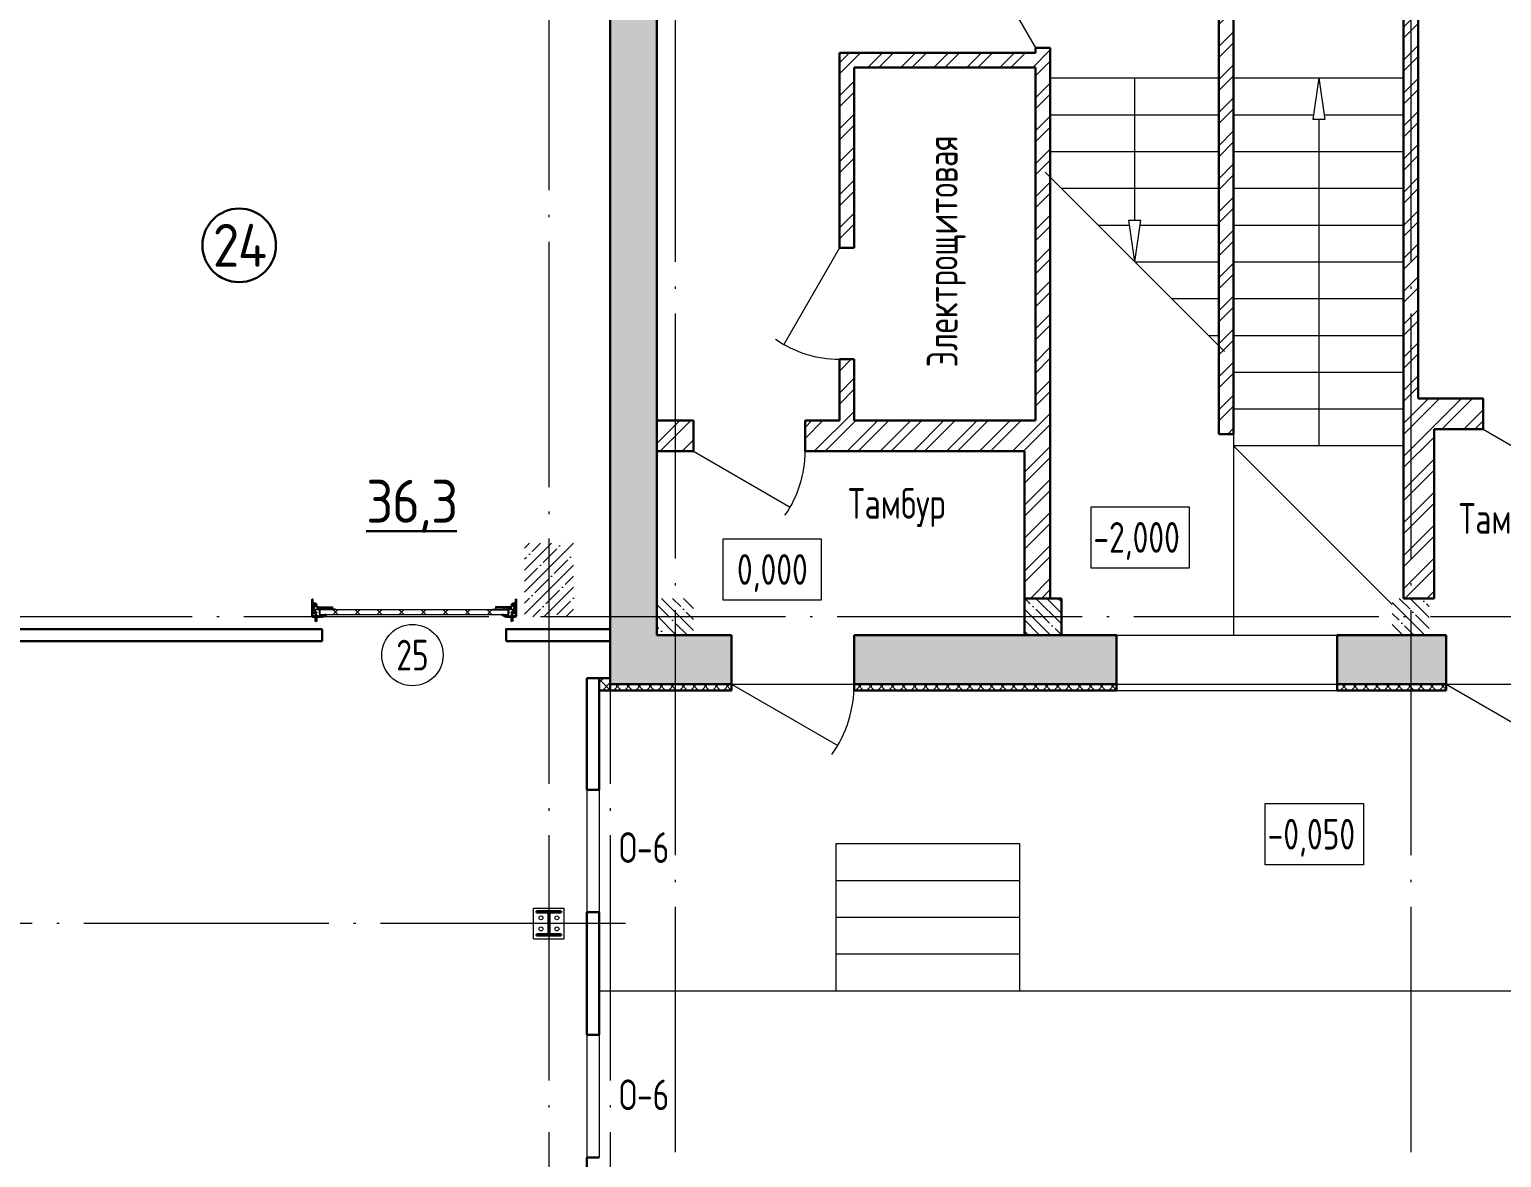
# Model space of a CAD drawing. Extents: x -965262 to 1142518, y -357520 to 71675.
# Drawn here: x -803845 to -791836, y -227762 to -218562 of the extents above; entities that cross this region are included whole.
import ezdxf

# ---------------------------------------------------------------- set-up
doc = ezdxf.new("R2010")
doc.units = 0
doc.header["$LTSCALE"] = 10
doc.linetypes.add('DOTE', pattern=[2.42, 2, -0.2, 0.02, -0.2])
doc.layers.get('0').update_dxf_attribs({"linetype": 'CONTINUOUS', "lineweight": 30})
doc.layers.add('DOTE', color=7, linetype='DOTE', lineweight=9)
doc.styles.add('GOST 2.304', font='isocpeur.ttf', dxfattribs={"width": 0.75, "height": 250})
doc.styles.add('GOST-2.304_Type-B', font='isocpeur.ttf', dxfattribs={"width": 0.9})
doc.styles.get("Standard").update_dxf_attribs({"font": 'isocpeur.ttf', "height": 300})
pattern_1 = [(135, (-832859.33, -273086.6), (-89.80256, -89.80256), []), (135, (-832859.33, -272996.8), (-89.80256, -89.80256), [158.75, -31.75, 0, -31.75])]
pattern_2 = [(135, (-832859.33, -273086.6), (-44.90128, -44.90128), []), (225, (-832859.33, -273086.6), (44.90128, -44.90128), [])]

# ---------------------------------------------------------------- blocks, each defined once
blk = doc.blocks.new('MC2')
at = {"lineweight": 15}
for p, q in [((68127, 41566), (68127, 39900)), ((69794, 41566), (68127, 41566)), ((69794, 41566), (69794, 39900)), ((69794, 39900), (68127, 39900))]:
    blk.add_line(p, q, dxfattribs=at)
for p, q in [((69627, 41400), (68294, 41400)), ((68294, 41400), (68294, 41320)), ((68934, 41320), (68294, 41320)), ((68934, 41320), (68934, 40146)), ((69627, 41320), (68987, 41320)), ((68987, 41320), (68987, 40146)), ((69627, 41400), (69627, 41320)), ((68934, 40146), (68294, 40146)), ((68294, 40146), (68294, 40066)), ((69627, 40066), (68294, 40066)), ((69627, 40146), (68987, 40146)), ((69627, 40146), (69627, 40066))]:
    blk.add_line(p, q)
for centre in [(68527, 41033), (69394, 41033), (68527, 40433), (69394, 40433)]:
    blk.add_circle(centre, 107, dxfattribs=at)
blk = doc.blocks.new('anchor.bolt')
for p, q in [((-0.07, 0), (-0.07, -0.72)), ((0.07, 0), (0.07, -0.06)), ((-0.1, -0.04), (-0.07, -0.03)), ((-0.1, -0.04), (0.09, -0.06)), ((0.07, -0.07), (-0.1, -0.04)), ((-0.1, -0.11), (-0.07, -0.1)), ((-0.1, -0.11), (0.09, -0.13)), ((0.07, -0.14), (-0.1, -0.11)), ((-0.1, -0.18), (-0.07, -0.17)), ((-0.1, -0.18), (0.09, -0.2)), ((0.07, -0.21), (-0.1, -0.18)), ((-0.1, -0.25), (-0.07, -0.24)), ((-0.1, -0.25), (0.09, -0.27)), ((0.07, -0.28), (-0.1, -0.25)), ((-0.1, -0.32), (-0.07, -0.31)), ((-0.1, -0.32), (0.09, -0.34)), ((0.07, -0.35), (-0.1, -0.32)), ((-0.1, -0.39), (-0.07, -0.38)), ((-0.1, -0.39), (0.09, -0.41)), ((0.07, -0.42), (-0.1, -0.39)), ((-0.1, -0.46), (-0.07, -0.45)), ((-0.1, -0.46), (0.09, -0.48)), ((0.07, -0.49), (-0.1, -0.46)), ((-0.1, -0.53), (-0.07, -0.52)), ((-0.1, -0.53), (0.09, -0.55)), ((0.07, -0.56), (-0.1, -0.53)), ((-0.09, -0.6), (-0.07, -0.59)), ((-0.09, -0.6), (0.09, -0.62)), ((0.07, -0.63), (-0.09, -0.6)), ((-0.07, -0.72), (0, -0.8)), ((-0.04, -0.62), (-0.06, -0.63)), ((-0.06, -0.64), (-0.06, -0.63)), ((-0.06, -0.73), (-0.06, -0.64)), ((0, -0.79), (-0.06, -0.73)), ((-0.01, -0.63), (-0.04, -0.62)), ((-0.03, -0.63), (0, -0.79)), ((-0.03, -0.63), (0.01, -0.78)), ((-0.02, -0.63), (0.01, -0.77)), ((-0.01, -0.63), (0.02, -0.76)), ((0.03, -0.69), (-0.01, -0.63)), ((0, -0.64), (0.03, -0.75)), ((0, -0.8), (0.07, -0.72)), ((0, -0.79), (0.03, -0.74)), ((0.01, -0.66), (0.03, -0.74)), ((0.03, -0.74), (0.03, -0.69)), ((0.07, -0.06), (0.09, -0.06)), ((0.09, -0.06), (0.07, -0.07)), ((0.07, -0.07), (0.07, -0.13)), ((0.07, -0.13), (0.09, -0.13)), ((0.09, -0.13), (0.07, -0.14)), ((0.07, -0.14), (0.07, -0.2)), ((0.07, -0.2), (0.09, -0.2)), ((0.09, -0.2), (0.07, -0.21)), ((0.07, -0.21), (0.07, -0.27)), ((0.07, -0.27), (0.09, -0.27)), ((0.09, -0.27), (0.07, -0.28)), ((0.07, -0.28), (0.07, -0.34)), ((0.07, -0.33), (0.09, -0.34)), ((0.09, -0.34), (0.07, -0.35)), ((0.07, -0.35), (0.07, -0.41)), ((0.07, -0.4), (0.09, -0.41)), ((0.09, -0.41), (0.07, -0.42)), ((0.07, -0.42), (0.07, -0.48)), ((0.07, -0.47), (0.09, -0.48)), ((0.09, -0.48), (0.07, -0.49)), ((0.07, -0.49), (0.07, -0.55)), ((0.07, -0.55), (0.09, -0.55)), ((0.09, -0.55), (0.07, -0.56)), ((0.07, -0.56), (0.07, -0.62)), ((0.09, -0.62), (0.07, -0.63)), ((0.07, -0.62), (0.09, -0.62)), ((0.07, -0.63), (0.07, -0.72))]:
    blk.add_line(p, q)
blk.add_arc((0.16, -0.64), 0.222, 187.9982, 219.836)
blk = doc.blocks.new('Крепеж_ворот')
at = {"lineweight": 15}
h = blk.add_hatch(dxfattribs=at)
h.set_pattern_fill('ANSI31', color=256, scale=2, angle=180)
h.set_pattern_definition([(225, (746089.599, 74802.7244), (4.49013, -4.49013), [])])
h.paths.add_polyline_path([(746087, 74804), (746087, 74802), (746091, 74802), (746094, 74802), (746094, 74804)], flags=17)
h.paths.add_polyline_path([(746116, 74802, 0.165118), (746120, 74803), (746124, 74806, -0.301689), (746131, 74807), (746135, 74805, 0.130081), (746138, 74804), (746142, 74804), (746142, 74806), (746138, 74806, -0.130081), (746136, 74807), (746133, 74809, 0.301689), (746123, 74808), (746118, 74805, -0.165112), (746116, 74804), (746064, 74804, -0.414223), (746061, 74807), (746061, 74868), (746059, 74868), (746059, 74869), (746059, 74870), (746059, 74870), (746059, 74871), (746059, 74872), (746059, 74872), (746059, 74873), (746059, 74874), (746059, 74875), (746059, 74876), (746059, 74876), (746059, 74877), (746059, 74877), (746059, 74878), (746059, 74879), (746059, 74879), (746061, 74879), (746061, 74945), (746058, 74945), (746058, 74807, 0.41422), (746064, 74802)])
h = blk.add_hatch(dxfattribs=at)
h.set_pattern_fill('ANSI31', color=256, scale=2, angle=90)
h.set_pattern_definition([(135, (736343.8085, 75928.334), (-4.490128, -4.490128), [])])
edge = h.paths.add_edge_path()
edge.add_ellipse((746065, 74838), major_axis=(-1.67, 1.67), ratio=1, start_angle=45, end_angle=135, ccw=False)
edge.add_line((746063, 74838), (746063, 74868))
edge.add_line((746063, 74868), (746061, 74868))
edge.add_line((746061, 74868), (746061, 74838))
edge.add_ellipse((746065, 74838), major_axis=(-2.89, 2.89), ratio=1, start_angle=45, end_angle=135)
edge.add_line((746065, 74834), (746097, 74834))
edge.add_line((746097, 74834), (746097, 74836))
edge.add_line((746097, 74836), (746065, 74836))
edge = h.paths.add_edge_path()
edge.add_ellipse((746065, 74890), major_axis=(2.89, 2.89), ratio=1, start_angle=106, end_angle=135)
edge.add_line((746061, 74890), (746061, 74879))
edge.add_line((746061, 74879), (746063, 74879))
edge.add_line((746063, 74879), (746063, 74890))
edge.add_ellipse((746065, 74890), major_axis=(-1.67, 1.67), ratio=1, start_angle=16, end_angle=45, ccw=False)
edge.add_line((746063, 74891), (746070, 74904))
edge.add_ellipse((746079, 74899), major_axis=(7.45, 7.45), ratio=1, start_angle=-3, end_angle=106, ccw=False)
edge.add_line((746087, 74906), (746097, 74894))
edge.add_line((746097, 74894), (746099, 74895))
edge.add_line((746099, 74895), (746088, 74907))
edge.add_ellipse((746079, 74899), major_axis=(8.67, 8.67), ratio=1, start_angle=-3, end_angle=106)
edge.add_line((746068, 74905), (746062, 74892))
h = blk.add_hatch(color=256, dxfattribs=at)
h.dxf.hatch_style = 1
h.paths.add_polyline_path([(746146, 74809), (746143, 74810, 0.10613), (746142, 74810), (746136, 74809, -0.181324), (746135, 74810, 0.335683), (746120, 74809, -0.119126), (746119, 74809, 0.371631), (746118, 74808), (746118, 74808, 0.451909), (746119, 74807, 0.124341), (746121, 74808, -0.343618), (746134, 74808, 0.181324), (746137, 74808), (746143, 74808, -0.110452), (746143, 74808), (746147, 74807, -0.710497), (746147, 74805), (746143, 74804), (746136, 74804, -0.178994), (746133, 74805, 0.369834), (746130, 74805, -0.178993), (746127, 74804), (746122, 74804, 0.120709), (746122, 74804), (746120, 74803, -0.017147), (746119, 74802, 0.538795), (746120, 74802), (746127, 74802, 0.207608), (746131, 74804, -0.433918), (746132, 74804, 0.207608), (746135, 74802), (746143, 74802, 0.079707), (746143, 74802), (746148, 74804, 0.461502), (746149, 74807, -0.250825), (746149, 74808, -0.128039), (746173, 74816, 0.416657), (746174, 74816), (746174, 74817, 0.409849), (746173, 74817, 0.127248)])
for p, q in [((746058, 74807), (746058, 74945)), ((746058, 74945), (746061, 74945)), ((746061, 74879), (746061, 74945)), ((746059, 74879), (746063, 74879)), ((746059, 74868), (746059, 74879)), ((746059, 74868), (746063, 74868)), ((746061, 74879), (746061, 74890)), ((746061, 74807), (746061, 74868)), ((746061, 74838), (746061, 74868)), ((746068, 74905), (746062, 74892)), ((746070, 74904), (746063, 74891)), ((746063, 74838), (746063, 74890)), ((746064, 74883), (746063, 74883)), ((746064, 74865), (746063, 74865)), ((746064, 74883), (746064, 74874)), ((746067, 74880), (746064, 74883)), ((746064, 74875), (746064, 74873)), ((746064, 74874), (746064, 74865)), ((746067, 74868), (746064, 74865)), ((746097, 74836), (746065, 74836)), ((746097, 74834), (746065, 74834)), ((746067, 74880), (746067, 74875)), ((746067, 74873), (746067, 74868)), ((746082, 74814), (746081, 74813)), ((746081, 74813), (746081, 74806)), ((746099, 74814), (746082, 74814)), ((746086, 74813), (746086, 74806)), ((746087, 74906), (746097, 74894)), ((746088, 74907), (746099, 74895)), ((746095, 74813), (746095, 74806)), ((746097, 74894), (746099, 74895)), ((746097, 74834), (746097, 74836)), ((746099, 74814), (746100, 74813)), ((746100, 74813), (746100, 74806)), ((746174, 74817), (746174, 74816)), ((746064, 74804), (746116, 74804)), ((746064, 74802), (746116, 74802)), ((746079, 74806), (746102, 74806)), ((746079, 74806), (746079, 74804)), ((746079, 74804), (746102, 74804)), ((746102, 74806), (746102, 74804)), ((746118, 74805), (746123, 74808)), ((746120, 74803), (746124, 74806)), ((746135, 74805), (746131, 74807)), ((746136, 74807), (746133, 74809)), ((746142, 74806), (746138, 74806)), ((746138, 74804), (746142, 74804)), ((746142, 74806), (746142, 74804)), ((746142, 74804), (746142, 74806)), ((746143, 74804), (746147, 74805)), ((746143, 74802), (746148, 74804))]:
    blk.add_line(p, q)
for p, q in [((746061, 74879), (746061, 74881)), ((746061, 74834), (746061, 74868)), ((746063, 74883), (746063, 74874)), ((746063, 74874), (746063, 74865)), ((746073, 74842), (746073, 74905)), ((746073, 74896), (746077, 74892)), ((746073, 74851), (746077, 74855)), ((746074, 74886), (746074, 74861)), ((746074, 74880), (746076, 74880)), ((746074, 74867), (746076, 74867)), ((746076, 74886), (746076, 74883)), ((746076, 74883), (746076, 74886)), ((746076, 74886), (746077, 74886)), ((746076, 74864), (746076, 74883)), ((746077, 74873), (746076, 74880)), ((746076, 74880), (746076, 74867)), ((746077, 74873), (746076, 74867)), ((746076, 74864), (746076, 74861)), ((746076, 74864), (746076, 74861)), ((746076, 74861), (746077, 74861)), ((746077, 74886), (746077, 74892)), ((746077, 74861), (746077, 74855)), ((746081, 74898), (746081, 74886)), ((746081, 74849), (746081, 74861)), ((746087, 74898), (746082, 74898)), ((746082, 74886), (746087, 74886)), ((746082, 74861), (746087, 74861)), ((746087, 74849), (746082, 74849)), ((746087, 74899), (746087, 74898)), ((746087, 74886), (746087, 74898)), ((746087, 74886), (746098, 74886)), ((746087, 74849), (746087, 74861)), ((746087, 74861), (746098, 74861)), ((746087, 74847), (746087, 74849)), ((746099, 74885), (746099, 74883)), ((746099, 74883), (746099, 74864)), ((746099, 74882), (746100, 74882)), ((746099, 74865), (746100, 74865)), ((746099, 74862), (746099, 74864)), ((746100, 74861), (746100, 74886)), ((746100, 74886), (746110, 74886)), ((746100, 74861), (746110, 74861)), ((746110, 74861), (746110, 74886)), ((746110, 74881), (746225, 74881)), ((746110, 74865), (746212, 74865)), ((746114, 74877), (746225, 74877)), ((746250, 74859), (746250, 74863))]:
    blk.add_line(p, q, dxfattribs=at)
at = {"lineweight": 15, "ltscale": 0.5}
for p, q in [((746076, 74886), (746074, 74886)), ((746076, 74861), (746074, 74861))]:
    blk.add_line(p, q, dxfattribs=at)
at = {"lineweight": 15, "extrusion": (-1.7375e-14, 1, 0)}
for p, q in [((746113, 74884), (746225, 74884)), ((746113, 74863), (746113, 74884)), ((746113, 74863), (746136, 74863)), ((746117, 74857), (746117, 74829)), ((746117, 74826), (746119, 74823)), ((746119, 74823), (746123, 74825)), ((746121, 74857), (746121, 74829)), ((746123, 74825), (746121, 74828)), ((746123, 74863), (746123, 74863)), ((746250, 74863), (746123, 74863)), ((746250, 74859), (746123, 74859)), ((746124, 74840), (746124, 74849)), ((746136, 74882), (746157, 74882)), ((746136, 74863), (746136, 74882)), ((746157, 74882), (746157, 74863)), ((746157, 74863), (746212, 74863))]:
    blk.add_line(p, q, dxfattribs=at)
at = {"lineweight": 15, "ltscale": 0.5, "extrusion": (-1.7375e-14, 1, 0)}
for p, q in [((746113, 74880), (746225, 74880)), ((746136, 74866), (746113, 74866)), ((746115, 74871), (746120, 74871)), ((746121, 74857), (746117, 74857)), ((746117, 74852), (746117, 74854)), ((746121, 74840), (746117, 74840)), ((746117, 74837), (746117, 74835)), ((746121, 74829), (746117, 74829)), ((746120, 74839), (746120, 74850)), ((746124, 74848), (746120, 74848)), ((746124, 74841), (746120, 74841)), ((746123, 74869), (746123, 74863)), ((746123, 74863), (746123, 74859)), ((746140, 74863), (746140, 74859)), ((746153, 74863), (746153, 74859)), ((746212, 74866), (746157, 74866)), ((746173, 74863), (746173, 74859))]:
    blk.add_line(p, q, dxfattribs=at)
at = {"lineweight": 15, "extrusion": (-2.77556e-16, -1, 0)}
for p, q in [((746225, 74866), (746114, 74866)), ((746128, 74866), (746128, 74863)), ((746138, 74866), (746138, 74863)), ((746164, 74866), (746164, 74863)), ((746174, 74866), (746174, 74863)), ((746201, 74866), (746201, 74863)), ((746210, 74866), (746210, 74863)), ((746225, 74884), (746225, 74863))]:
    blk.add_line(p, q, dxfattribs=at)
at = {"extrusion": (-1, -4.26669e-14, 0)}
for p, q in [((746118, 74808), (746118, 74808)), ((746136, 74809), (746142, 74810)), ((746143, 74808), (746137, 74808)), ((746143, 74810), (746146, 74809)), ((746147, 74807), (746143, 74808))]:
    blk.add_line(p, q, dxfattribs=at)
at = {"extrusion": (-1, -4.2422e-14, 1.22461e-16)}
for p, q in [((746119, 74803), (746122, 74804)), ((746127, 74802), (746120, 74802)), ((746122, 74804), (746127, 74804)), ((746143, 74802), (746135, 74802)), ((746136, 74804), (746143, 74804))]:
    blk.add_line(p, q, dxfattribs=at)
at = {"lineweight": 15}
for centre, radius, start, end in [((746079, 74899), 8.28, 0, 136.0097), ((746079, 74847), 8.28, 223.9903, 0), ((746077, 74883), 0.956, 180, 270), ((746077, 74883), 0.75, 180, 270), ((746077, 74864), 0.956, 90, 180), ((746077, 74864), 0.75, 90, 180), ((746076, 74892), 0.375, 0, 45), ((746076, 74855), 0.375, 315, 0), ((746082, 74898), 0.375, 91, 180), ((746082, 74886), 0.75, 180, 270), ((746082, 74861), 0.75, 90, 180), ((746082, 74849), 0.375, 180, 269), ((746098, 74885), 0.375, 0, 90), ((746098, 74862), 0.375, 270, 0), ((746123, 74857), 5.92, 90, 180), ((746123, 74829), 5.92, 180, 199.6464), ((746123, 74857), 1.87, 90, 180), ((746129, 74855), 8.15, 194.9986, 233.9214), ((746129, 74833), 8.15, 126.0786, 165.0014), ((746123, 74829), 1.87, 180, 185.5313)]:
    blk.add_arc(centre, radius, start, end, dxfattribs=at)
for centre, radius, start, end in [((746082, 74804), 10.4, 68.2753, 87.8782), ((746091, 74798), 16.2, 73.306, 107.292), ((746099, 74804), 10.4, 92.1218, 111.7247), ((746176, 74761), 56.8, 93.2805, 122.2878), ((746176, 74765), 50.3, 93.6593, 122.8448), ((746173, 74817), 0.6, 4.1357, 93.2805), ((746173, 74816), 0.6, 273.6593, 4.1357), ((746064, 74807), 5.62, 180, 270), ((746064, 74807), 3.11, 180, 270), ((746116, 74807), 3.11, 270, 307.5043), ((746116, 74807), 5.62, 270, 307.5043), ((746119, 74808), 0.586, 91.7247, 173.2711), ((746119, 74807), 0.586, 173.2711, 270.547), ((746118, 74812), 3.52, 271.7247, 298.8983), ((746118, 74812), 5.21, 270.547, 298.8983), ((746128, 74799), 12.4, 54.8903, 129.1143), ((746128, 74799), 10.7, 54.8903, 130.7448), ((746128, 74801), 8.97, 60.3534, 127.5043), ((746128, 74801), 8.97, 60.3534, 127.5043), ((746128, 74801), 8.97, 60.3534, 127.5043), ((746128, 74801), 6.46, 60.3534, 127.5043), ((746136, 74811), 3.54, 234.8903, 276), ((746136, 74811), 1.86, 234.8903, 276), ((746138, 74810), 5.62, 240.3534, 270), ((746138, 74810), 3.11, 240.3534, 270), ((746143, 74810), 0.292, 71.7675, 96), ((746143, 74808), 0.292, 70.7873, 96), ((746147, 74806), 0.562, 289.2127, 70.7873), ((746147, 74806), 2.25, 288.2291, 27.3228), ((746150, 74807), 0.586, 151, 207.3228)]:
    blk.add_arc(centre, radius, start, end)
at = {"lineweight": 15, "ltscale": 0.5}
for centre, radius, start, end in [((746119, 74852), 2.25, 195, 270), ((746119, 74836), 2.25, 90, 165), ((746119, 74850), 0.375, 0, 90), ((746119, 74839), 0.375, 270, 0)]:
    blk.add_arc(centre, radius, start, end, dxfattribs=at)
at = {"extrusion": (-1.22461e-16, -5.20252e-30, -1)}
for centre, radius, start, end in [((-746120, 74802), 0.187, 270, 62.4687), ((-746122, 74803), 0.586, 62.4687, 90), ((-746127, 74809), 4.69, 229.4077, 270), ((-746127, 74807), 4.69, 223.0863, 270), ((-746131, 74803), 2.32, 49.4077, 130.5923), ((-746131, 74803), 0.637, 43.0863, 136.9137), ((-746135, 74807), 4.69, 270, 316.9137), ((-746136, 74809), 4.69, 270, 310.5923), ((-746143, 74804), 0.292, 250.7873, 270), ((-746143, 74802), 0.292, 251.7709, 270)]:
    blk.add_arc(centre, radius, start, end, dxfattribs=at)
at = {"extrusion": (0, 0, -1)}
for centre, major_axis, start_param, end_param in [((746065, 74890), (2.89, 2.89), 3.926991, 4.433136), ((746065, 74838), (-2.89, 2.89), 3.926991, 5.497787), ((746065, 74890), (-1.67, 1.67), 5.497787, 6.003933), ((746065, 74838), (-1.67, 1.67), 3.926991, 5.497787), ((746079, 74899), (8.67, 8.67), 4.433136, 6.335545), ((746079, 74899), (7.45, 7.45), 4.433136, 6.335545)]:
    blk.add_ellipse(centre, major_axis=major_axis, ratio=1, start_param=start_param, end_param=end_param, dxfattribs=at)
for points in [[(746067, 74875), (746066, 74875), (746064, 74875)], [(746064, 74873), (746066, 74873), (746067, 74873)]]:
    blk.add_rational_spline(points, [1, 1.01284142743, 1], degree=2)
at = {"lineweight": 15, "ltscale": 0.5}
for points, knots in [([(746115, 74871), (746115, 74871), (746114, 74871), (746114, 74871), (746114, 74872), (746113, 74872), (746113, 74872), (746113, 74873), (746113, 74873), (746113, 74873)], [0.37141352, 0.37141352, 0.37141352, 0.37141352, 0.39402571, 0.39402571, 0.41663789, 0.41663789, 0.43959523, 0.43959523, 0.46255257, 0.46255257, 0.46255257, 0.46255257]), ([(746123, 74869), (746123, 74869), (746123, 74869), (746122, 74870), (746122, 74870), (746122, 74871), (746122, 74871), (746121, 74871), (746121, 74871), (746120, 74871)], [0.28027447, 0.28027447, 0.28027447, 0.28027447, 0.30323181, 0.30323181, 0.32618916, 0.32618916, 0.34880134, 0.34880134, 0.37141352, 0.37141352, 0.37141352, 0.37141352])]:
    blk.add_open_spline(points, degree=3, knots=knots, dxfattribs=at)
at = {"lineweight": 15}
for points in [[(746117, 74827), (746117, 74827), (746117, 74826), (746117, 74826)], [(746121, 74828), (746121, 74828), (746121, 74828), (746121, 74829)]]:
    blk.add_open_spline(points, degree=3, dxfattribs=at)
at = {"xscale": -50.80000000000001, "yscale": 50.80000000000001, "zscale": 50.80000000000001}
blk.add_blockref('anchor.bolt', (746091, 74804), dxfattribs=at)

msp = doc.modelspace()

# ---------------------------------------------------------------- hatches: boundary and pattern name
at = {"lineweight": 15}
h = msp.add_hatch(dxfattribs=at)
h.set_pattern_fill('ANSI35', color=256, scale=40, style=0)
h.set_pattern_definition([(45, (-832859.33, -273086.6), (-179.6051, 179.6051), []), (45, (-832679.73, -273086.6), (-179.6051, 179.6051), [317.5, -63.5, 0, -63.5])])
h.paths.add_polyline_path([(-788977.4, -223502.1), (-789130.6, -223502.1), (-791287.4, -223507.6), (-791287.4, -223902.1), (-788977.4, -223902.1)])
h.paths.add_polyline_path([(-798117.4, -223902.1), (-799107.4, -223902.1), (-799107.4, -198802.1), (-798027.1, -198802.1), (-798027.1, -199202.1), (-798727.4, -199202.1), (-798727.4, -223502.1), (-798117.4, -223502.1)])
h.paths.add_polyline_path([(-797117.4, -223902.1), (-794977.4, -223902.1), (-794977.4, -223502.1), (-797117.4, -223502.1)])
h.paths.add_polyline_path([(-793177.4, -223907.6), (-792287.4, -223902.1), (-792287.4, -223502.1), (-793177.4, -223507.6)])
h.paths.add_polyline_path([(-787177.4, -223902.1), (-787177.4, -223502.1), (-786427.4, -223502.1), (-786427.4, -222752.3), (-786027.4, -222752.3), (-786027.4, -223901.7), (-787177.4, -223902.1)])
h.paths.add_polyline_path([(-786427.4, -220952.1), (-786027.4, -220952.1), (-786027.4, -219752.1), (-786427.4, -219752.1)])
h.paths.add_polyline_path([(-786427.4, -217952.3), (-786027.4, -217952.3), (-786027.4, -216752.3), (-786427.4, -216752.3)])
h.paths.add_polyline_path([(-786427.4, -214952.3), (-786027.4, -214952.3), (-786027.4, -213752.3), (-786427.4, -213752.3)])
h.paths.add_polyline_path([(-786427.4, -211952.3), (-786027.4, -211952.3), (-786027.4, -210752.3), (-786427.4, -210752.3)])
h.paths.add_polyline_path([(-786427.4, -208952.1), (-786027.4, -208952.1), (-786027.4, -207752.1), (-786427.4, -207752.1)])
h.paths.add_polyline_path([(-786427.4, -205952.1), (-786027.4, -205952.1), (-786027.4, -204752.1), (-786427.4, -204752.1)])
h.paths.add_polyline_path([(-786427.4, -202952.1), (-786027.4, -202952.1), (-786027.4, -201752.1), (-786427.4, -201752.1)])
h.paths.add_polyline_path([(-786427.4, -199952.3), (-786427.4, -199202.1), (-787178.2, -199202.1), (-787177.4, -198802.1), (-786027.4, -198802.1), (-786027.4, -199952.1), (-786427.4, -199952.1)])
h.paths.add_polyline_path([(-790178.2, -199202.1), (-788978.2, -199202.1), (-788978.2, -198802.1), (-790178.2, -198802.1)])
h.paths.add_polyline_path([(-797127.1, -199197.6), (-791977.4, -199197.6), (-791977.4, -198802.1), (-797127.1, -198802.1)])
h = msp.add_hatch(dxfattribs=at)
h.set_pattern_fill('ANSI32', color=1, scale=20, style=0)
h.set_pattern_definition([(45, (-1272135.78, -304976.27), (-134.70384, 134.70384), []), (45, (-1272045.98, -304976.27), (-134.70384, 134.70384), [])])
h.paths.add_polyline_path([(-786427.4, -221571.7), (-786927.4, -221571.7), (-786927.4, -221691.7), (-786427.4, -221691.7)])
h.paths.add_polyline_path([(-786927.4, -221691.7), (-787047.4, -221691.7), (-787047.4, -223502.1), (-786927.4, -223502.1)])
h.paths.add_polyline_path([(-797517.4, -204932.1), (-797527.4, -204932.1), (-797527.4, -205052.1), (-797517.4, -205052.1)], flags=16)
h.paths.add_polyline_path([(-797107.4, -205146.9), (-797227.4, -205146.9), (-797227.4, -205216.9), (-797107.4, -205216.9)], flags=17)
h.paths.add_polyline_path([(-793987.4, -208042.1), (-794032.4, -208042.1), (-794032.4, -208062.1), (-793987.4, -208062.1)], flags=16)
h.paths.add_polyline_path([(-793987.4, -207977.1), (-794032.4, -207977.1), (-794032.4, -207997.1), (-793987.4, -207997.1)], flags=17)
h.paths.add_polyline_path([(-793867.4, -208187.1), (-793987.4, -208187.1), (-793987.4, -208207.1), (-793867.4, -208207.1)], flags=17)
h.paths.add_polyline_path([(-793867.4, -205451.1), (-793987.4, -205451.1), (-793987.4, -205462.1), (-793867.4, -205462.1)], flags=17)
h.paths.add_polyline_path([(-790817.4, -217282.1), (-790926.4, -217282.1), (-790926.4, -217402.1), (-790817.4, -217402.1)])
h.paths.add_polyline_path([(-790697.4, -220531.7), (-790817.4, -220531.7), (-790817.4, -220661.7), (-790697.4, -220661.7)], flags=17)
h.paths.add_polyline_path([(-790697.4, -221441.7), (-790817.4, -221441.7), (-790817.4, -221571.7), (-790697.4, -221571.7)])
h.paths.add_polyline_path([(-791857.4, -221571.7), (-791987.4, -221571.7), (-791987.4, -221821.7), (-791857.4, -221821.7)], flags=17)
h.paths.add_polyline_path([(-790947.4, -221571.7), (-791077.4, -221571.7), (-791077.4, -221821.7), (-790947.4, -221821.7)])
h.paths.add_polyline_path([(-790697.4, -222342.1), (-790947.4, -222342.1), (-790947.4, -222592.1), (-790697.4, -222592.1)], flags=17)
h.paths.add_polyline_path([(-790697.4, -223252.1), (-790947.4, -223252.1), (-790947.4, -223502.1), (-790697.4, -223502.1)])
h.paths.add_polyline_path([(-797117.4, -220272.1), (-797237.4, -220272.1), (-797237.4, -220342.1), (-797117.4, -220342.1)], flags=17)
h.paths.add_polyline_path([(-792387.4, -223352.1), (-792427.4, -223352.1), (-792427.4, -223502.1), (-792387.4, -223502.1)], flags=17)
h.paths.add_polyline_path([(-792387.4, -223202.1), (-792427.4, -223202.1), (-792427.4, -223352.1), (-792387.4, -223352.1)], flags=17)
h.paths.add_polyline_path([(-790416.5, -217402.1), (-790697.4, -217402.1), (-790697.4, -217422.1), (-790416.5, -217422.1)], flags=17)
h.paths.add_polyline_path([(-790416.5, -217402.1), (-790697.4, -217402.1), (-790697.4, -217422.1), (-790416.5, -217422.1)], flags=17)
h.paths.add_polyline_path([(-790416.5, -217352.1), (-790817.4, -217352.1), (-790817.4, -217402.1), (-790416.5, -217402.1)])
h.paths.add_polyline_path([(-790416.5, -217282.1), (-790817.4, -217282.1), (-790817.4, -217352.1), (-790416.5, -217352.1)])
h.paths.add_polyline_path([(-791587.6, -211104.1), (-791707.6, -211104.1), (-791707.6, -211501.7), (-792427.4, -211501.7), (-792427.4, -211502.1), (-792727.4, -211502.1), (-792727.4, -211501.7), (-796727.4, -211501.7), (-796727.4, -215872.1), (-797436.9, -215872.1), (-797436.9, -215992.1), (-792637.4, -215992.1), (-792637.4, -217202.1), (-792517.4, -217202.1), (-792517.4, -215752.1), (-792517.4, -214962.1), (-792637.4, -214962.1), (-792637.4, -215872.1), (-796607.4, -215872.1), (-796607.4, -214051.7), (-792517.4, -214051.7), (-792517.4, -213331.7), (-792637.4, -213331.7), (-792637.4, -213931.7), (-796607.4, -213931.7), (-796607.4, -211621.7), (-792637.4, -211621.7), (-792637.4, -212421.7), (-792517.4, -212421.7), (-792517.4, -211621.7), (-791587.6, -211621.7)])
h.paths.add_polyline_path([(-798346.9, -215872.1), (-798727.4, -215872.1), (-798727.4, -215992.1), (-798346.9, -215992.1)])
h.paths.add_polyline_path([(-793892.4, -217292.1), (-795427.4, -217292.1), (-795427.4, -217412.1), (-794142.4, -217412.1), (-794142.4, -221861.7), (-794022.4, -221861.7), (-794022.4, -217412.1), (-793892.4, -217412.1)])
h.paths.add_polyline_path([(-795517.4, -218711.7), (-795637.4, -218711.7), (-795637.4, -218752.1), (-797237.4, -218752.1), (-797237.4, -220272.1), (-797117.4, -220272.1), (-797117.4, -218872.1), (-795637.4, -218872.1), (-795637.4, -221752.1), (-797117.4, -221752.1), (-797117.4, -221252.1), (-797237.4, -221252.1), (-797237.4, -221752.1), (-797517.4, -221752.1), (-797517.4, -222002.1), (-795727.4, -222002.1), (-795727.4, -223202.1), (-795517.4, -223202.1)])
h.paths.add_polyline_path([(-791857.4, -221571.7), (-792517.4, -221571.7), (-792517.4, -217502.1), (-792637.4, -217502.1), (-792637.4, -223202.1), (-792427.4, -223202.1), (-792427.4, -223502.1), (-792387.4, -223502.1), (-792387.4, -221821.7), (-791857.4, -221821.7)])
h.paths.add_polyline_path([(-792727.4, -217292.1), (-792882.4, -217292.1), (-792882.4, -217412.1), (-792727.4, -217412.1)])
h.paths.add_polyline_path([(-791726.5, -217282.1), (-792427.4, -217282.1), (-792427.4, -217422.1), (-791726.5, -217422.1)], flags=17)
h.paths.add_polyline_path([(-790697.4, -217422.1), (-790817.4, -217422.1), (-790817.4, -218401.7), (-790697.4, -218401.7)])
h.paths.add_polyline_path([(-786727.4, -217282.1), (-790416.5, -217282.1), (-790416.5, -217422.1), (-786727.4, -217422.1)], flags=17)
h.paths.add_polyline_path([(-786427.4, -219751.7), (-790697.4, -219751.7), (-790697.4, -219311.7), (-790817.4, -219311.7), (-790817.4, -219751.7), (-790817.4, -220661.7), (-790697.4, -220661.7), (-790697.4, -219871.7), (-786427.4, -219871.7)])
h.paths.add_polyline_path([(-786427.4, -221571.7), (-790817.4, -221571.7), (-790947.4, -221571.7), (-790947.4, -221821.7), (-790947.4, -222592.1), (-790697.4, -222592.1), (-790697.4, -221691.7), (-786427.4, -221691.7)])
h.paths.add_polyline_path([(-793867.6, -200407.1), (-793987.6, -200407.1), (-793987.6, -200662.1), (-793987.4, -204932.1), (-797527.4, -204932.1), (-797527.4, -205052.1), (-797227.4, -205052.1), (-797227.4, -205216.9), (-797107.4, -205216.9), (-797107.4, -205052.1), (-795607.4, -205052.1), (-795607.4, -205952.1), (-796352.4, -205952.1), (-796352.4, -206017.1), (-795607.4, -206017.1), (-795607.4, -206937.1), (-797107.4, -206937.1), (-797107.4, -206017.1), (-797062.4, -206017.1), (-797062.4, -205952.1), (-797107.4, -205952.1), (-797107.4, -205857.1), (-797227.4, -205857.1), (-797227.4, -207242.1), (-797227.4, -208157.1), (-797107.4, -208157.1), (-797107.4, -208042.1), (-797062.4, -208042.1), (-797062.4, -207977.1), (-797107.4, -207977.1), (-797107.4, -207057.1), (-795607.4, -207057.1), (-795607.4, -207977.1), (-796352.4, -207977.1), (-796352.4, -208042.1), (-795607.4, -208042.1), (-795607.4, -208962.1), (-797107.4, -208962.1), (-797107.4, -208867.1), (-797227.4, -208867.1), (-797227.4, -209082.1), (-797227.4, -209192.1), (-797227.4, -210241.7), (-796707.4, -210241.7), (-796707.4, -210121.7), (-797107.4, -210121.7), (-797107.4, -209192.1), (-797107.4, -209082.1), (-795607.4, -209082.1), (-795607.4, -210121.7), (-795761.4, -210121.7), (-795997.4, -210121.7), (-795997.4, -210241.7), (-795487.4, -210241.7), (-795487.4, -209201.7), (-795487.4, -209082.1), (-793867.4, -209082.1), (-793027.6, -209082.1), (-793027.6, -210041.7), (-792907.6, -210041.7), (-792907.6, -209082.1), (-792747.6, -209082.1), (-792747.6, -208962.1), (-793867.4, -208962.1), (-793867.4, -208897.1), (-793987.4, -208897.1), (-793987.4, -208962.1), (-795487.4, -208962.1), (-795487.4, -208742.1), (-795487.4, -208042.1), (-794742.4, -208042.1), (-794742.4, -207977.1), (-795487.4, -207977.1), (-795487.4, -207057.1), (-793987.4, -207057.1), (-793987.4, -207122.1), (-793987.4, -207997.1), (-794032.4, -207997.1), (-794032.4, -208062.1), (-793987.4, -208062.1), (-793987.4, -208097.1), (-793987.4, -208207.1), (-793867.4, -208207.1), (-793867.4, -207122.1), (-793867.4, -206372.1), (-793987.4, -206372.1), (-793987.4, -206937.1), (-795487.4, -206937.1), (-795487.4, -205052.1), (-793987.4, -205052.1), (-793987.4, -205451.1), (-793867.4, -205451.1), (-793867.4, -205402.1), (-792727.4, -205402.1), (-792727.4, -205282.1), (-793867.6, -205282.1)])
h.paths.add_polyline_path([(-786727.4, -205282.1), (-792427.4, -205282.1), (-792427.4, -205422.1), (-786727.4, -205422.1)], flags=17)
h.paths.add_polyline_path([(-791587.6, -205422.1), (-791707.6, -205422.1), (-791707.6, -206922.1), (-791707.6, -208961.7), (-791837.6, -208961.7), (-791837.6, -209081.7), (-791707.6, -209081.7), (-791707.6, -210194.1), (-791587.6, -210194.1)])
h.paths.add_polyline_path([(-793867.6, -199352.1), (-793987.6, -199352.1), (-793987.6, -199497.1), (-793867.6, -199497.1)])
h.paths.add_polyline_path([(-793867.6, -199202.1), (-793987.6, -199202.1), (-793987.6, -199352.1), (-793867.6, -199352.1)])
h.paths.add_polyline_path([(-798727.4, -222002.1), (-798727.4, -221752.1), (-798427.4, -221752.1), (-798427.4, -222002.1)])
h.paths.add_polyline_path([(-790416.5, -217422.1), (-790416.5, -217282.1), (-786727.4, -217282.1), (-786727.4, -217422.1)])
h.paths.add_polyline_path([(-792427.4, -217422.1), (-792427.4, -217282.1), (-791726.5, -217282.1), (-791726.5, -217422.1)])
h.paths.add_polyline_path([(-792427.4, -205422.1), (-792427.4, -205282.1), (-786727.4, -205282.1), (-786727.4, -205422.1)])
h = msp.add_hatch(dxfattribs=at)
h.set_pattern_fill('ANSI35', color=256, scale=20, style=0)
h.set_pattern_definition([(45, (-832859.33, -273086.6), (-89.80256, 89.80256), []), (45, (-832769.53, -273086.6), (-89.80256, 89.80256), [158.75, -31.75, 0, -31.75])])
h.paths.add_polyline_path([(-799407.4, -222752.1), (-799807.4, -222752.1), (-799807.4, -223352.1), (-799407.4, -223352.1)])
h = msp.add_hatch(dxfattribs=at)
h.set_pattern_fill('ANSI35', color=256, scale=20, angle=90, style=0)
h.set_pattern_definition(pattern_1)
h.paths.add_polyline_path([(-798577.4, -223202.1), (-798727.4, -223202.1), (-798727.4, -223352.1), (-798577.4, -223352.1)])
h.paths.add_polyline_path([(-798577.4, -223352.1), (-798727.4, -223352.1), (-798727.4, -223502.1), (-798577.4, -223502.1)])
h.paths.add_polyline_path([(-798427.4, -223352.1), (-798577.4, -223352.1), (-798577.4, -223502.1), (-798427.4, -223502.1)])
h.paths.add_polyline_path([(-798427.4, -223202.1), (-798577.4, -223202.1), (-798577.4, -223352.1), (-798427.4, -223352.1)])
h = msp.add_hatch(dxfattribs=at)
h.set_pattern_fill('ANSI35', color=256, scale=20, angle=90, style=0)
h.set_pattern_definition(pattern_1)
h.paths.add_polyline_path([(-795577.4, -223202.1), (-795727.4, -223202.1), (-795727.4, -223352.1), (-795577.4, -223352.1)])
h.paths.add_polyline_path([(-795577.4, -223352.1), (-795727.4, -223352.1), (-795727.4, -223502.1), (-795577.4, -223502.1)])
h.paths.add_polyline_path([(-795427.4, -223352.1), (-795577.4, -223352.1), (-795577.4, -223502.1), (-795427.4, -223502.1)])
h.paths.add_polyline_path([(-795427.4, -223202.1), (-795577.4, -223202.1), (-795577.4, -223352.1), (-795427.4, -223352.1)])
h = msp.add_hatch(dxfattribs=at)
h.set_pattern_fill('ANSI35', color=256, scale=20, angle=90, style=0)
h.set_pattern_definition(pattern_1)
h.paths.add_polyline_path([(-792577.4, -223202.1), (-792727.4, -223202.1), (-792727.4, -223352.1), (-792577.4, -223352.1)])
h.paths.add_polyline_path([(-792577.4, -223352.1), (-792727.4, -223352.1), (-792727.4, -223502.1), (-792577.4, -223502.1)])
h.paths.add_polyline_path([(-792427.4, -223352.1), (-792577.4, -223352.1), (-792577.4, -223502.1), (-792427.4, -223502.1)])
h.paths.add_polyline_path([(-792427.4, -223202.1), (-792577.4, -223202.1), (-792577.4, -223352.1), (-792427.4, -223352.1)])
h = msp.add_hatch(dxfattribs=at)
h.set_pattern_fill('ANSI37', color=256, scale=40, angle=90)
h.set_pattern_definition([(135, (-802067.01, -223315.33), (-89.8026, -89.8026), []), (225, (-802067.01, -223315.33), (89.8026, -89.8026), [])])
h.paths.add_polyline_path([(-801473.8, -223296.2), (-802573.8, -223296.2), (-802573.8, -223336.2), (-801473.8, -223336.2)], flags=16)
h.paths.add_polyline_path([(-799941.1, -223296.2), (-802573.8, -223296.2), (-802573.8, -223336.2), (-799941.1, -223336.2)])
h = msp.add_hatch(dxfattribs=at)
h.set_pattern_fill('ANSI37', color=256, scale=20, angle=90, style=0)
h.set_pattern_definition(pattern_2)
h.paths.add_polyline_path([(-799197.4, -223952.1), (-799197.4, -223852.1), (-799107.4, -223852.6), (-799107.4, -223902.1), (-798117.4, -223902.1), (-798117.4, -223952.1), (-799197.4, -223952.1)])
h = msp.add_hatch(dxfattribs=at)
h.set_pattern_fill('ANSI37', color=256, scale=20, angle=90, style=0)
h.set_pattern_definition(pattern_2)
h.paths.add_polyline_path([(-794977.4, -223902.1), (-797117.4, -223902.1), (-797117.4, -223952.1), (-794977.4, -223952.1)])
h = msp.add_hatch(dxfattribs=at)
h.set_pattern_fill('ANSI37', color=256, scale=20, angle=90, style=0)
h.set_pattern_definition(pattern_2)
h.paths.add_polyline_path([(-793177.4, -223952.1), (-792287.4, -223952.1), (-792287.4, -223902.1), (-793177.4, -223902.1)])

# ---------------------------------------------------------------- linework, layer by layer
at = {"extrusion": (0, 0, -1)}
for p, q in [((-799107.4, -223952.1), (-799107.4, -198802.1, -1808.5)), ((-798727.4, -199202.1, -1808.5), (-798727.4, -223502.1, -1808.5)), ((-798727.4, -223502.1, -1808.5), (-798117.4, -223502.1, -1808.5)), ((-798117.4, -223502.1, -1808.5), (-798117.4, -223952.1)), ((-797117.4, -223952.1), (-797117.4, -223502.1, -1808.5)), ((-797117.4, -223502.1, -1808.5), (-794977.4, -223502.1, -1808.5)), ((-794977.4, -223502.1, -1808.5), (-794977.4, -223952.1)), ((-793177.4, -223952.1), (-793177.4, -223502.1, -1808.5)), ((-793177.4, -223502.1, -1808.5), (-792287.4, -223502.1, -1808.5)), ((-792287.4, -223502.1, -1808.5), (-792287.4, -223952.1)), ((-798117.4, -223902.1, -1808.5), (-799107.4, -223902.1, -1808.5)), ((-794977.4, -223902.1, -1808.5), (-797117.4, -223902.1, -1808.5)), ((-792287.4, -223902.1, -1808.5), (-793177.4, -223902.1, -1808.5))]:
    msp.add_line(p, q, dxfattribs=at)
at = {"color": 1}
for p, q in [((-794142.4, -221861.7, -3259.8), (-794142.4, -217412.1, -3259.8)), ((-794022.4, -221861.7, -3259.8), (-794022.4, -217412.1, -3259.8)), ((-792637.4, -217502.1, -3259.8), (-792637.4, -223202.1, -3259.8)), ((-792517.4, -217502.1, -3259.8), (-792517.4, -221571.7, -3259.8)), ((-797237.4, -218752.1, -3259.8), (-797237.4, -220342.1, -3259.8)), ((-797237.4, -218752.1, -3259.8), (-795637.4, -218752.1, -3259.8)), ((-795517.4, -218711.7, -3259.8), (-795637.4, -218711.7, -3259.8)), ((-795637.4, -218711.7, -3259.8), (-795637.4, -218752.1, -3259.8)), ((-795517.4, -218711.7, -3259.8), (-795517.4, -223202.1, -3259.8)), ((-797117.4, -218872.1, -3259.8), (-797117.4, -220342.1, -3259.8)), ((-797117.4, -218872.1, -3259.8), (-795637.4, -218872.1, -3259.8)), ((-795637.4, -218872.1, -3259.8), (-795637.4, -221752.1, -3259.8)), ((-797237.4, -220342.1, -3259.8), (-797117.4, -220342.1, -3259.8)), ((-797237.4, -221252.1, -3259.8), (-797237.4, -221752.1, -3259.8)), ((-797237.4, -221252.1, -3259.8), (-797117.4, -221252.1, -3259.8)), ((-797117.4, -221252.1, -3259.8), (-797117.4, -221752.1, -3259.8)), ((-791987.4, -221571.7, -3259.8), (-792517.4, -221571.7, -3259.8)), ((-791987.4, -221571.7, -3259.8), (-791987.4, -221821.7, -3259.8)), ((-798727.4, -221752.1, -3259.8), (-798427.4, -221752.1, -3259.8)), ((-798727.4, -221752.1, -3259.8), (-798727.4, -222002.1, -3259.8)), ((-798427.4, -221752.1, -3259.8), (-798427.4, -222002.1, -3259.8)), ((-797517.4, -221752.1, -3259.8), (-797237.4, -221752.1, -3259.8)), ((-797517.4, -221752.1, -3259.8), (-797517.4, -222002.1, -3259.8)), ((-797117.4, -221752.1, -3259.8), (-795637.4, -221752.1, -3259.8)), ((-794142.4, -221861.7, -3259.8), (-794022.4, -221861.7, -3259.8)), ((-792387.4, -221821.7, -3259.8), (-792387.4, -223202.1, -3259.8)), ((-791987.4, -221821.7, -3259.8), (-792387.4, -221821.7, -3259.8)), ((-798727.4, -222002.1, -3259.8), (-798427.4, -222002.1, -3259.8)), ((-797517.4, -222002.1, -3259.8), (-795727.4, -222002.1, -3259.8)), ((-795727.4, -222002.1, -3259.8), (-795727.4, -223202.1, -3259.8)), ((-795727.4, -223202.1, -3259.8), (-795517.4, -223202.1, -3259.8)), ((-792637.4, -223202.1, -3259.8), (-792387.4, -223202.1, -3259.8))]:
    msp.add_line(p, q, dxfattribs=at)
at = {"lineweight": 15}
for p, q in [((-795838.8, -218363, -3259.8), (-795637.4, -218711.7, -3259.8)), ((-795517.4, -218957.1, -1808.5), (-794142.4, -218957.1, -1808.5)), ((-794827.4, -220117.8, -1808.5), (-794827.4, -218957.1, -1808.5)), ((-794022.4, -218957.1, -1808.5), (-792637.4, -218957.1, -1808.5)), ((-793327.4, -218957.1, -1808.5), (-793376.4, -219296.4, -1808.5)), ((-793327.4, -218957.1, -1808.5), (-793278.4, -219296.4, -1808.5)), ((-795517.4, -219257.1, -1808.5), (-794137.4, -219257.1, -1808.5)), ((-794017.4, -219257.1, -1808.5), (-793370.8, -219257.1, -1808.5)), ((-793284.1, -219257.1, -1808.5), (-792637.4, -219257.1, -1808.5)), ((-793278.4, -219296.4, -1808.5), (-793376.4, -219296.4, -1808.5)), ((-793327.4, -219296.4, -1808.5), (-793327.4, -221957.1, -1808.5)), ((-795517.4, -219557.1, -1808.5), (-794137.4, -219557.1, -1808.5)), ((-794017.4, -219557.1, -1808.5), (-792637.4, -219557.1, -1808.5)), ((-795558.7, -219725.8, -1808.5), (-794096.1, -221188.4, -1808.5)), ((-795427.4, -219857.1, -1808.5), (-794137.4, -219857.1, -1808.5)), ((-794017.4, -219857.1, -1808.5), (-792637.4, -219857.1, -1808.5)), ((-795127.4, -220157.1, -1808.5), (-794870.7, -220157.1, -1808.5)), ((-794827.4, -220457.1, -1808.5), (-794876.4, -220117.8, -1808.5)), ((-794876.4, -220117.8, -1808.5), (-794778.4, -220117.8, -1808.5)), ((-794827.4, -220457.1, -1808.5), (-794778.4, -220117.8, -1808.5)), ((-794784.1, -220157.1, -1808.5), (-794137.4, -220157.1, -1808.5)), ((-794017.4, -220157.1, -1808.5), (-792637.4, -220157.1, -1808.5)), ((-797237.4, -220342.1, -3259.8), (-797692.4, -221130.2, -3259.8)), ((-794827.4, -220457.1, -1808.5), (-794137.4, -220457.1, -1808.5)), ((-794017.4, -220457.1, -1808.5), (-792637.4, -220457.1, -1808.5)), ((-794527.4, -220757.1, -1808.5), (-794137.4, -220757.1, -1808.5)), ((-794017.4, -220757.1, -1808.5), (-792637.4, -220757.1, -1808.5)), ((-794227.4, -221057.1, -1808.5), (-794137.4, -221057.1, -1808.5)), ((-794017.4, -221057.1, -1808.5), (-792637.4, -221057.1, -1808.5)), ((-794017.4, -221357.1, -1808.5), (-792637.4, -221357.1, -1808.5)), ((-794017.4, -221657.1, -1808.5), (-792637.4, -221657.1, -1808.5)), ((-794022.4, -221861.7, -3259.8), (-794022.4, -223502.1, -1808.5)), ((-791987.4, -221821.7, -3259.8), (-791199.3, -222276.7, -3259.8)), ((-798427.4, -222002.1, -3259.8), (-797639.3, -222457.1, -3259.8)), ((-792637.4, -221957.1, -1808.5), (-794022.4, -221957.1, -1808.5)), ((-792727.4, -223252.1, -1808.5), (-794022.4, -221957.1, -1808.5)), ((-795184.9, -222455.5, -3259.8), (-794384.9, -222455.5, -3259.8)), ((-795184.9, -222955.5, -3259.8), (-795184.9, -222455.5, -3259.8)), ((-794384.9, -222455.5, -3259.8), (-794384.9, -222955.5, -3259.8)), ((-798185.8, -222717, -3259.8), (-797385.8, -222717, -3259.8)), ((-798185.8, -223217, -3259.8), (-798185.8, -222717, -3259.8)), ((-797385.8, -222717, -3259.8), (-797385.8, -223217, -3259.8)), ((-794384.9, -222955.5, -3259.8), (-795184.9, -222955.5, -3259.8)), ((-797385.8, -223217, -3259.8), (-798185.8, -223217, -3259.8)), ((-799941.1, -223296.2, -3259.8), (-801473.8, -223296.2, -3259.8)), ((-801473.8, -223336.2, -3259.8), (-801473.8, -223296.2, -3259.8)), ((-799941.1, -223336.2, -3259.8), (-801473.8, -223336.2, -3259.8)), ((-799941.1, -223336.2, -3259.8), (-799941.1, -223296.2, -3259.8)), ((-794977.4, -223502.1, -1808.5), (-793177.4, -223502.1, -1808.5)), ((-798117.4, -223902.1, -1808.5), (-797117.4, -223902.1, -1808.5)), ((-798117.4, -223902.1, -1808.5), (-797251.4, -224402.1, -1808.5)), ((-794977.4, -223902.1, -1808.5), (-793177.4, -223902.1, -1808.5)), ((-794977.4, -223952.1), (-793177.4, -223952.1)), ((-792287.4, -223902.1, -1808.5), (-791287.4, -223902.1, -1808.5)), ((-792287.4, -223902.1, -1808.5), (-791421.4, -224402.1, -1808.5)), ((-793763.7, -224876), (-792963.7, -224876)), ((-793763.7, -225376), (-793763.7, -224876)), ((-792963.7, -224876), (-792963.7, -225376)), ((-797267.4, -225202.1, 0), (-797267.4, -226402.1, 0)), ((-797267.4, -225202.1, -1808.5), (-795767.4, -225202.1, -1808.5)), ((-795767.4, -225202.1, 0), (-795767.4, -226402.1, 0)), ((-792963.7, -225376), (-793763.7, -225376)), ((-797267.4, -225502.1, -1808.5), (-795767.4, -225502.1, -1808.5)), ((-797267.4, -225802.1, -1808.5), (-795767.4, -225802.1, -1808.5)), ((-797267.4, -226102.1, -1808.5), (-795767.4, -226102.1, -1808.5)), ((-799197.4, -226402.1, -1808.5), (-786027.4, -226402.1, -1808.5))]:
    msp.add_line(p, q, dxfattribs=at)
for p, q in [((-795727.4, -223202.1), (-795727.4, -223502.1)), ((-795427.4, -223202.1), (-795727.4, -223202.1)), ((-795427.4, -223502.1), (-795427.4, -223202.1)), ((-795727.4, -223502.1), (-795427.4, -223502.1)), ((-799197.4, -223952.1), (-798117.4, -223952.1)), ((-797117.4, -223952.1), (-794977.4, -223952.1)), ((-793177.4, -223952.1), (-792287.4, -223952.1))]:
    msp.add_line(p, q)
at = {"color": 30, "extrusion": (0, 0, -1)}
for p, q in [((-805257.4, -223452.1, -1798.9), (-801457.4, -223452.1, -3259.8)), ((-801457.4, -223552.1, -1808.5), (-801457.4, -223452.1, -1808.5)), ((-799957.4, -223552.1, -1808.5), (-799957.4, -223452.1, -1808.5)), ((-799957.4, -223452.1, -3259.8), (-799107.4, -223452.1, -1808.5)), ((-799107.4, -223552.1, -1808.5), (-799107.4, -223452.1, -1808.5)), ((-801457.4, -223552.1, -1808.5), (-805257.4, -223552.1, -1808.5)), ((-799107.4, -223552.1, -1808.5), (-799957.4, -223552.1, -1808.5))]:
    msp.add_line(p, q, dxfattribs=at)
at = {"color": 30}
for p, q in [((-799297.4, -223852.1), (-799297.4, -224762.1, -3259.8)), ((-799197.4, -223852.1), (-799197.4, -224762.1, -3259.8)), ((-799197.4, -224762.1, -3259.8), (-799297.4, -224762.1, -3259.8)), ((-799197.4, -225762.1, -3259.8), (-799297.4, -225762.1, -3259.8)), ((-799297.4, -225762.1, -3259.8), (-799297.4, -226762.1, -3259.8)), ((-799197.4, -226102.1, -1808.5), (-799197.4, -225762.1, -3259.8)), ((-799197.4, -225762.1, -3259.8), (-799197.4, -226762.1, -3259.8)), ((-799197.4, -226762.1, -3259.8), (-799297.4, -226762.1, -3259.8)), ((-799197.4, -227762.1, -3259.8), (-799297.4, -227762.1, -3259.8)), ((-799297.4, -227762.1, -3259.8), (-799297.4, -228762.1, -3259.8))]:
    msp.add_line(p, q, dxfattribs=at)
at = {"color": 30, "ltscale": 100}
msp.add_line((-799297.4, -223852.1), (-799197.4, -223852.1), dxfattribs=at)
at = {"ltscale": 100}
msp.add_line((-799107.4, -223852.1), (-799197.4, -223852.1), dxfattribs=at)
at = {"color": 30, "lineweight": 15}
for p, q in [((-799297.4, -224762.1, -3259.8), (-799297.4, -225762.1, -3259.8)), ((-799197.4, -224762.1, -3259.8), (-799197.4, -225762.1, -3259.8)), ((-799297.4, -226762.1, -3259.8), (-799297.4, -227762.1, -3259.8)), ((-799197.4, -226762.1, -3259.8), (-799197.4, -227762.1, -3259.8))]:
    msp.add_line(p, q, dxfattribs=at)
at = {"color": 30, "elevation": -1808.5}
msp.add_lwpolyline([(-799957.4, -223552.1), (-799107.4, -223552.1), (-799107.4, -223452.1), (-799957.4, -223452.1)], close=True, dxfattribs=at)
msp.add_circle((-802133.7, -220322.8, -6519.6), 300)
at = {"lineweight": 15}
msp.add_circle((-800720.7, -223664.2, -6519.6), 250, dxfattribs=at)
for centre, radius, start, end in [((-797237.4, -220342.1, -3259.8), 910, 235, 270), ((-798427.4, -222002.1, -3259.8), 910, 325, 0), ((-798117.4, -223902.1, -1808.5), 1000, 325, 0)]:
    msp.add_arc(centre, radius, start, end, dxfattribs=at)
at = {"layer": 'DOTE', "ltscale": 100, "extrusion": (0, -1, 0)}
for p, q in [((-799607.4, -186414.1, -3259.8), (-799607.4, -236035, -1808.5)), ((-799107.4, -186414.1, -3259.8), (-799107.4, -237687.4, -3259.8)), ((-798577.4, -191837.3, -3259.8), (-798577.4, -237687.4, -3259.8)), ((-792577.4, -191837.3, -3259.8), (-792577.4, -237887.4, -3259.8))]:
    msp.add_line(p, q, dxfattribs=at)
at = {"layer": 'DOTE', "ltscale": 100}
for p, q in [((-785577.4, -223352.1, -3259.8), (-857462.7, -223352.1, -3259.8)), ((-798981.6, -225852.1, -3259.8), (-856255.1, -225852.1, -3259.8))]:
    msp.add_line(p, q, dxfattribs=at)

# ---------------------------------------------------------------- block references
msp.add_blockref('Крепеж_ворот', (-1547597.7, -298153.7, -3259.8))
at = {"xscale": -1}
msp.add_blockref('Крепеж_ворот', (-53817.1, -298153.7, -3259.8), dxfattribs=at)
at = {"lineweight": 15, "xscale": 0.1500000000232831, "yscale": 0.1500000000232831, "zscale": 0.1500000000232831, "rotation": 180}
msp.add_blockref('MC2', (-789263.3, -219742.2, 1451.3), dxfattribs=at)

# ---------------------------------------------------------------- texts
at = {"style": 'GOST 2.304', "width": 0.75}
msp.add_text('Электрощитовая', height=250, rotation=90, dxfattribs=at).set_placement((-796274.3, -221317.3, -3259.8))
for s, p in [('Тамбур', (-797165.6, -222552.2, -3259.8)), ('Тамбур', (-792184.2, -222674.9, -3259.8)), ('-2,000', (-795165.8, -222829.5, -3259.8)), ('0,000', (-798073.6, -223091, -3259.8)), ('-0,050', (-793744.5, -225250))]:
    msp.add_text(s, height=250, dxfattribs=at).set_placement(p)
at = {"color": 4, "lineweight": 15, "width": 0.75}
msp.add_text('25', height=250, dxfattribs=at).set_placement((-800852.7, -223789.4, -6519.6))
at = {"color": 5, "width": 0.75}
for p in [(-799035.7, -225359.3, 9958), (-799035.7, -227375.6, 9958)]:
    msp.add_text('О-6', height=250, dxfattribs=at).set_placement(p)
at = {"char_height": 350, "attachment_point": 5, "style": 'GOST-2.304_Type-B'}
for s, insert, width in [('{\\fISOCPEUR|b0|i0|c0|p34;\\T0.95;24}', (-802133.7, -220322.8, -1808.5), 800), ('{\\fISOCPEUR|b0|i0|c0|p34;\\T0.95;\\L36,3}', (-800727.7, -222450.8, -1857.2), 2000)]:
    msp.add_mtext(s, dxfattribs=dict(at, insert=insert, width=width))

doc.saveas('drawing.dxf')
